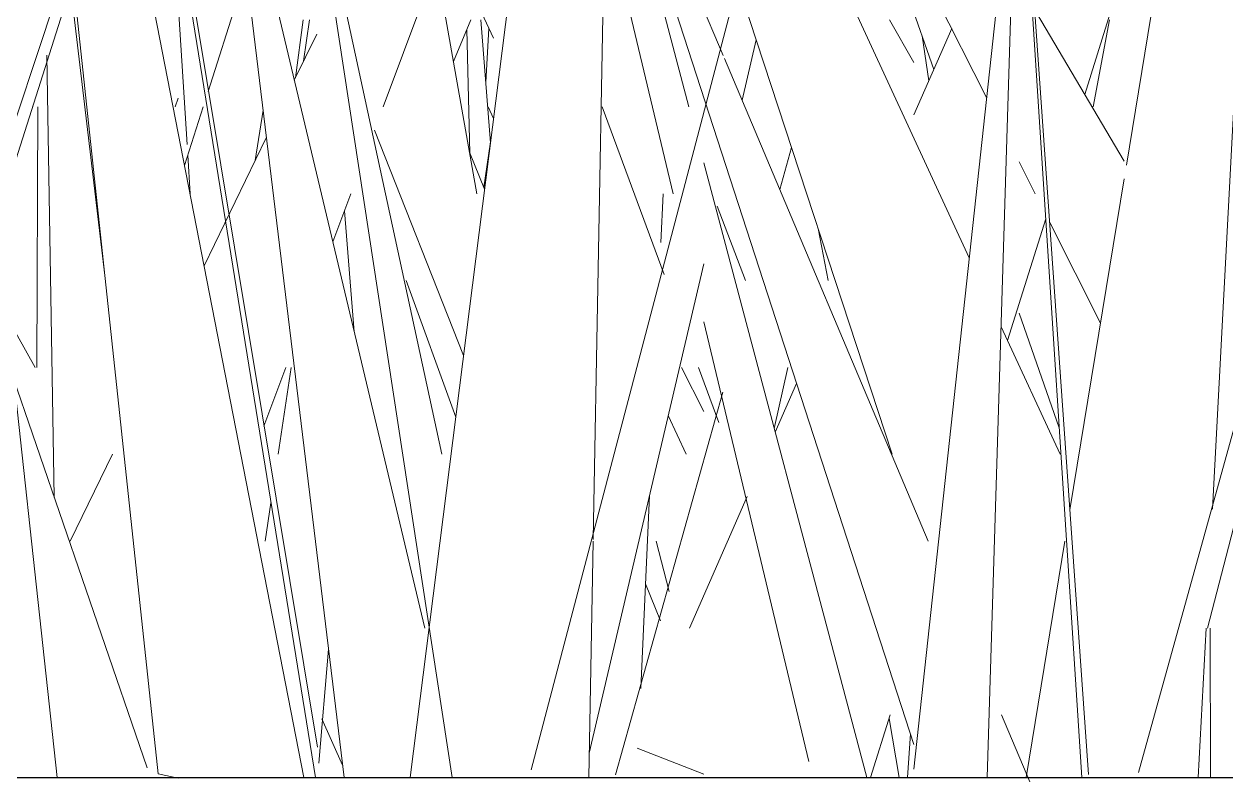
# Model space of a CAD drawing. Header units: millimetres. Extents: x -9575 to 27274, y -4387 to 11354.
# Drawn here: x -5360.57 to -5322.4, y 3047.86 to 3071.94 of the extents above; entities that cross this region are included whole.
import ezdxf

# ---------------------------------------------------------------- set-up
doc = ezdxf.new("R2010")
doc.units = ezdxf.units.MM
doc.layers.add('G-IMPT', color=8, linetype='Continuous', lineweight=9)

# ---------------------------------------------------------------- blocks, each defined once
blk = doc.blocks.new('Grass Array - 25_dwg-V51-North')
at = {"layer": 'G-IMPT'}
for p, q in [((-5325.174, 3048.158), (-5309.43, 3105.037)), ((-5351.244, 3048.964), (-5359.998, 3101.733)), ((-5365.076, 3054.258), (-5350.762, 3099.309)), ((-5333, 3058.27), (-5346.076, 3098.142)), ((-5312.086, 3094.796), (-5322.988, 3052.752)), ((-5358.414, 3091.933), (-5351.313, 3048)), ((-5353.738, 3090.33), (-5364.276, 3058.534)), ((-5342.042, 3089.405), (-5330.549, 3064.51)), ((-5348.307, 3048), (-5343.16, 3088.618)), ((-5322.095, 3088.585), (-5325.557, 3067.455)), ((-5329.46, 3086.498), (-5326.76, 3048.099)), ((-5341.942, 3085.536), (-5342.496, 3055.566)), ((-5335.643, 3080.76), (-5329.999, 3069.597)), ((-5359.518, 3048), (-5363.019, 3080.24)), ((-5323.547, 3080.341), (-5326.883, 3069.701)), ((-5322.825, 3056.528), (-5321.564, 3080.341)), ((-5354.246, 3079.642), (-5350.403, 3048)), ((-5338.368, 3070.94), (-5342.05, 3079.664)), ((-5326.976, 3048), (-5329.011, 3079.541)), ((-5342.06, 3079.142), (-5339.452, 3069.306)), ((-5329.983, 3048), (-5329.039, 3078.478)), ((-5357.446, 3077.582), (-5351.678, 3048)), ((-5347.296, 3058.27), (-5351.525, 3077.807)), ((-5349.162, 3069.306), (-5346.075, 3077.582)), ((-5355.919, 3076.495), (-5355.388, 3068.107)), ((-5340.945, 3075.646), (-5332.305, 3049.049)), ((-5339.953, 3066.547), (-5341.932, 3074.823)), ((-5333.194, 3074.823), (-5331.676, 3070.488)), ((-5347.147, 3074.709), (-5345.657, 3071.489)), ((-5347.836, 3052.752), (-5352.92, 3074.08)), ((-5347.474, 3073.831), (-5346.186, 3066.547)), ((-5356.31, 3048.119), (-5359.011, 3073.404)), ((-5354.72, 3069.796), (-5353.511, 3073.591)), ((-5344.461, 3048.246), (-5337.907, 3073.231)), ((-5329.629, 3073.019), (-5332.305, 3048.267)), ((-5325.629, 3067.576), (-5328.967, 3073.233)), ((-5325.629, 3067.576), (-5328.967, 3073.233)), ((-5358.001, 3063.952), (-5359.011, 3072.515)), ((-5350.712, 3072.492), (-5346.97, 3048)), ((-5351.703, 3072.065), (-5351.946, 3070.228)), ((-5351.688, 3070.76), (-5351.5, 3072.065)), ((-5346.373, 3072.065), (-5346.929, 3070.748)), ((-5346.501, 3071.763), (-5346.408, 3067.838)), ((-5345.752, 3068.166), (-5346.062, 3072.065)), ((-5345.904, 3070.081), (-5345.804, 3071.807)), ((-5345.904, 3070.081), (-5345.804, 3071.807)), ((-5333.078, 3072.065), (-5332.305, 3070.716)), ((-5332.305, 3069.049), (-5331.107, 3071.789)), ((-5326.615, 3069.306), (-5326.101, 3072.065)), ((-5351.984, 3070.151), (-5351.271, 3071.617)), ((-5337.316, 3071.431), (-5337.765, 3069.513)), ((-5332.05, 3071.557), (-5331.831, 3070.134)), ((-5359.841, 3070.95), (-5359.606, 3056.895)), ((-5331.854, 3055.511), (-5338.324, 3070.838)), ((-5355.673, 3069.582), (-5355.769, 3069.306)), ((-5360.163, 3061.029), (-5360.13, 3069.306)), ((-5355.47, 3067.445), (-5354.877, 3069.306)), ((-5353.223, 3067.602), (-5352.977, 3069.196)), ((-5345.657, 3068.94), (-5345.829, 3069.306)), ((-5342.208, 3069.306), (-5340.237, 3063.977)), ((-5354.848, 3064.259), (-5352.872, 3068.325)), ((-5346.608, 3061.406), (-5349.438, 3068.566)), ((-5345.748, 3068.197), (-5345.968, 3066.756)), ((-5336.568, 3066.678), (-5336.194, 3068.01)), ((-5355.367, 3067.768), (-5355.289, 3066.547)), ((-5345.939, 3066.686), (-5346.419, 3067.863)), ((-5338.981, 3067.53), (-5333.802, 3048)), ((-5328.967, 3067.556), (-5328.456, 3066.547)), ((-5325.629, 3067.021), (-5327.351, 3056.506)), ((-5350.761, 3065.021), (-5350.192, 3066.547)), ((-5340.27, 3066.547), (-5340.341, 3064.993)), ((-5350.079, 3062.162), (-5350.394, 3066.004)), ((-5338.553, 3066.15), (-5337.654, 3063.788)), ((-5328.121, 3065.75), (-5329.335, 3061.88)), ((-5327.993, 3065.63), (-5326.379, 3062.439)), ((-5335.351, 3065.439), (-5335.03, 3063.788)), ((-5338.981, 3064.324), (-5342.621, 3048.782)), ((-5356.658, 3048.307), (-5361.972, 3063.788)), ((-5361.757, 3063.788), (-5360.212, 3061.029)), ((-5346.856, 3059.452), (-5348.429, 3063.788)), ((-5328.967, 3062.751), (-5327.693, 3059.114)), ((-5335.643, 3048.516), (-5338.981, 3062.48)), ((-5329.539, 3062.323), (-5327.668, 3058.27)), ((-5352.946, 3059.163), (-5352.25, 3061.029)), ((-5352.082, 3061.029), (-5352.494, 3058.27)), ((-5338.981, 3059.629), (-5339.688, 3061.029)), ((-5339.147, 3061.029), (-5338.502, 3059.284)), ((-5336.309, 3061.029), (-5336.742, 3059.087)), ((-5336.711, 3058.969), (-5336.032, 3060.522)), ((-5341.788, 3048.085), (-5338.375, 3060.244)), ((-5340.11, 3059.501), (-5339.541, 3058.27)), ((-5359.101, 3055.511), (-5357.76, 3058.27)), ((-5340.704, 3056.966), (-5340.981, 3050.834)), ((-5339.429, 3052.752), (-5337.601, 3056.932)), ((-5352.724, 3056.73), (-5352.906, 3055.511)), ((-5342.497, 3055.511), (-5342.635, 3048)), ((-5340.077, 3053.915), (-5340.495, 3055.511)), ((-5327.514, 3055.511), (-5328.745, 3048)), ((-5340.353, 3052.977), (-5340.831, 3054.152)), ((-5323.276, 3048), (-5323.025, 3052.752)), ((-5322.888, 3048), (-5322.897, 3052.752)), ((-5351.204, 3048.459), (-5350.898, 3052.078)), ((-5333.062, 3049.993), (-5333.687, 3048)), ((-5328.626, 3047.862), (-5329.525, 3049.993)), ((-5351.109, 3049.871), (-5350.45, 3048.393)), ((-5332.771, 3048), (-5333.098, 3049.876)), ((-5332.415, 3049.389), (-5332.51, 3048)), ((-5341.096, 3048.937), (-5338.981, 3048.113)), ((-5356.31, 3048.119), (-5355.673, 3047.982))]:
    blk.add_line(p, q, dxfattribs=at)
blk = doc.blocks.new('Grass Array - Grass Array-V52-North')
blk.add_blockref('Grass Array - 25_dwg-V51-North', (0, 0))

msp = doc.modelspace()

# ---------------------------------------------------------------- linework, layer by layer
msp.add_line((-5839.745, 3048), (-5040.568, 3048))

# ---------------------------------------------------------------- block references
msp.add_blockref('Grass Array - Grass Array-V52-North', (0, 0))

doc.saveas('drawing.dxf')
